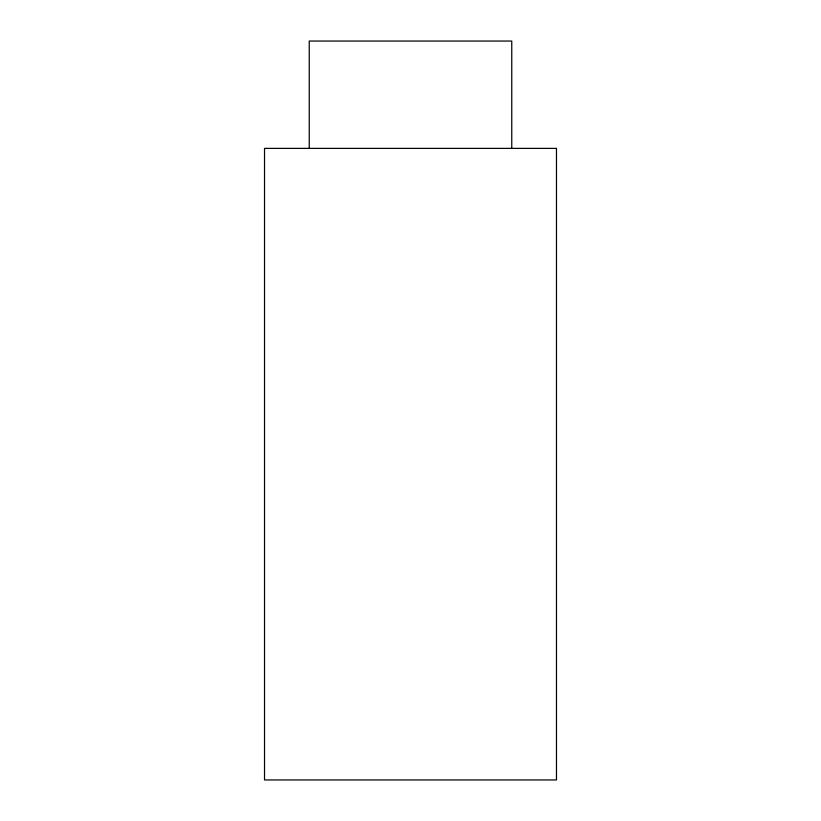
<?xml version="1.0" encoding="UTF-8"?>
<svg xmlns="http://www.w3.org/2000/svg" width="821" height="821" viewBox="0 0 821 821"><rect width="100%" height="100%" fill="white"/><g stroke="black" fill="none" stroke-linecap="round" stroke-linejoin="round"><path stroke-width="1.23" d="M511.76 148.385L511.76 41.05L309.24 41.05L309.24 148.385M556.474 148.385L264.526 148.385L264.526 779.95L556.474 779.95L556.474 148.385"/></g></svg>
